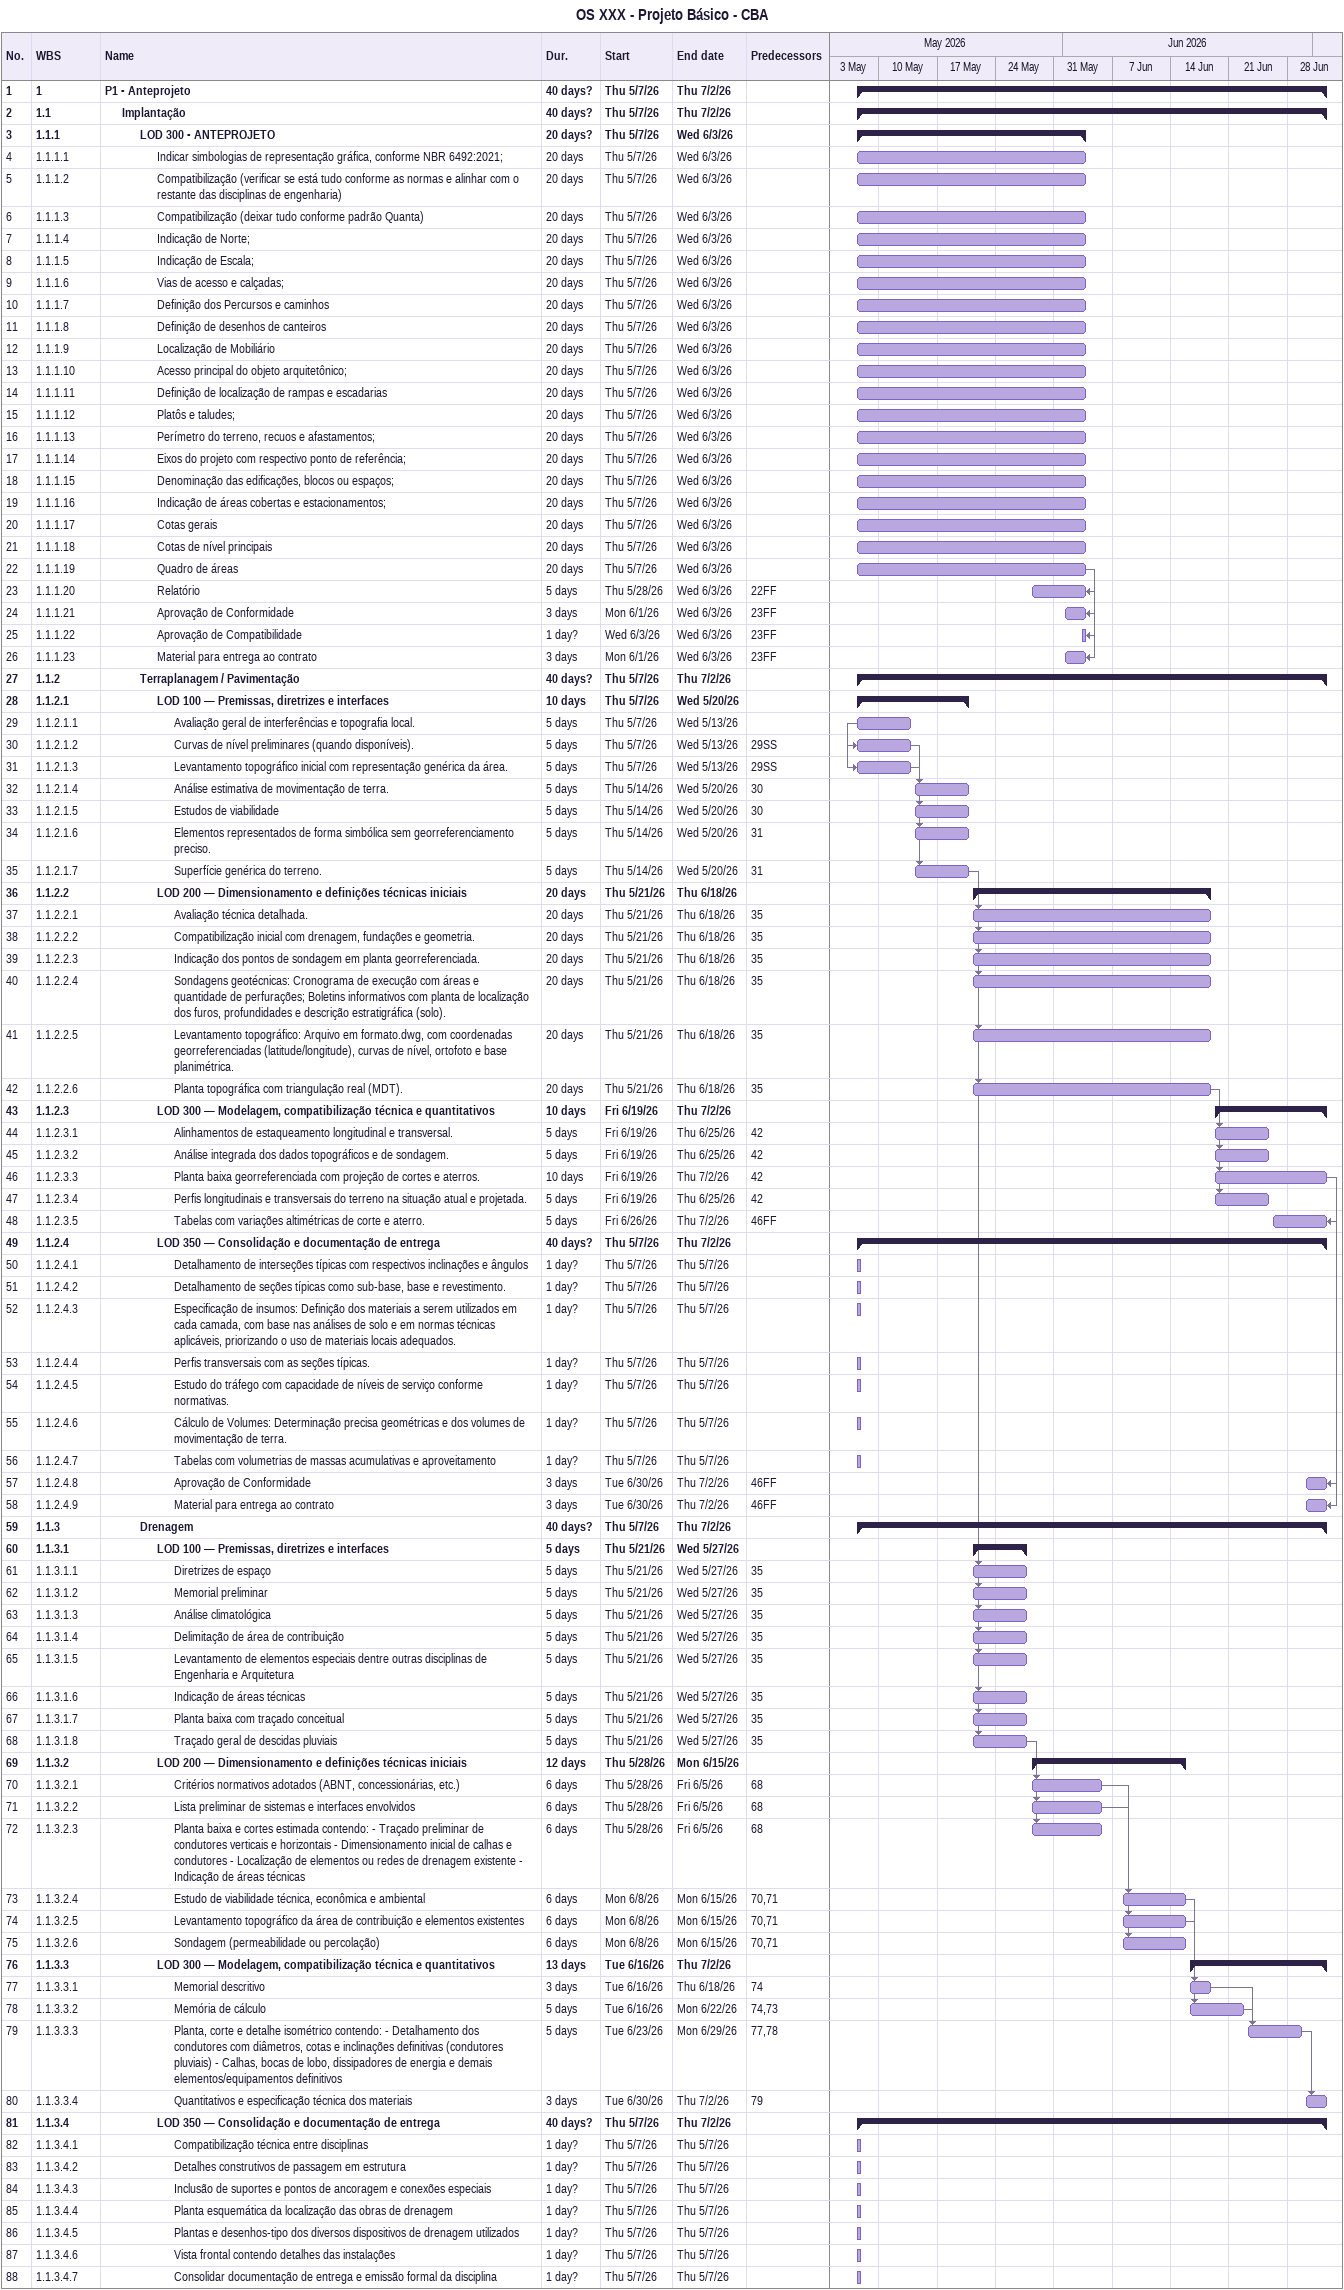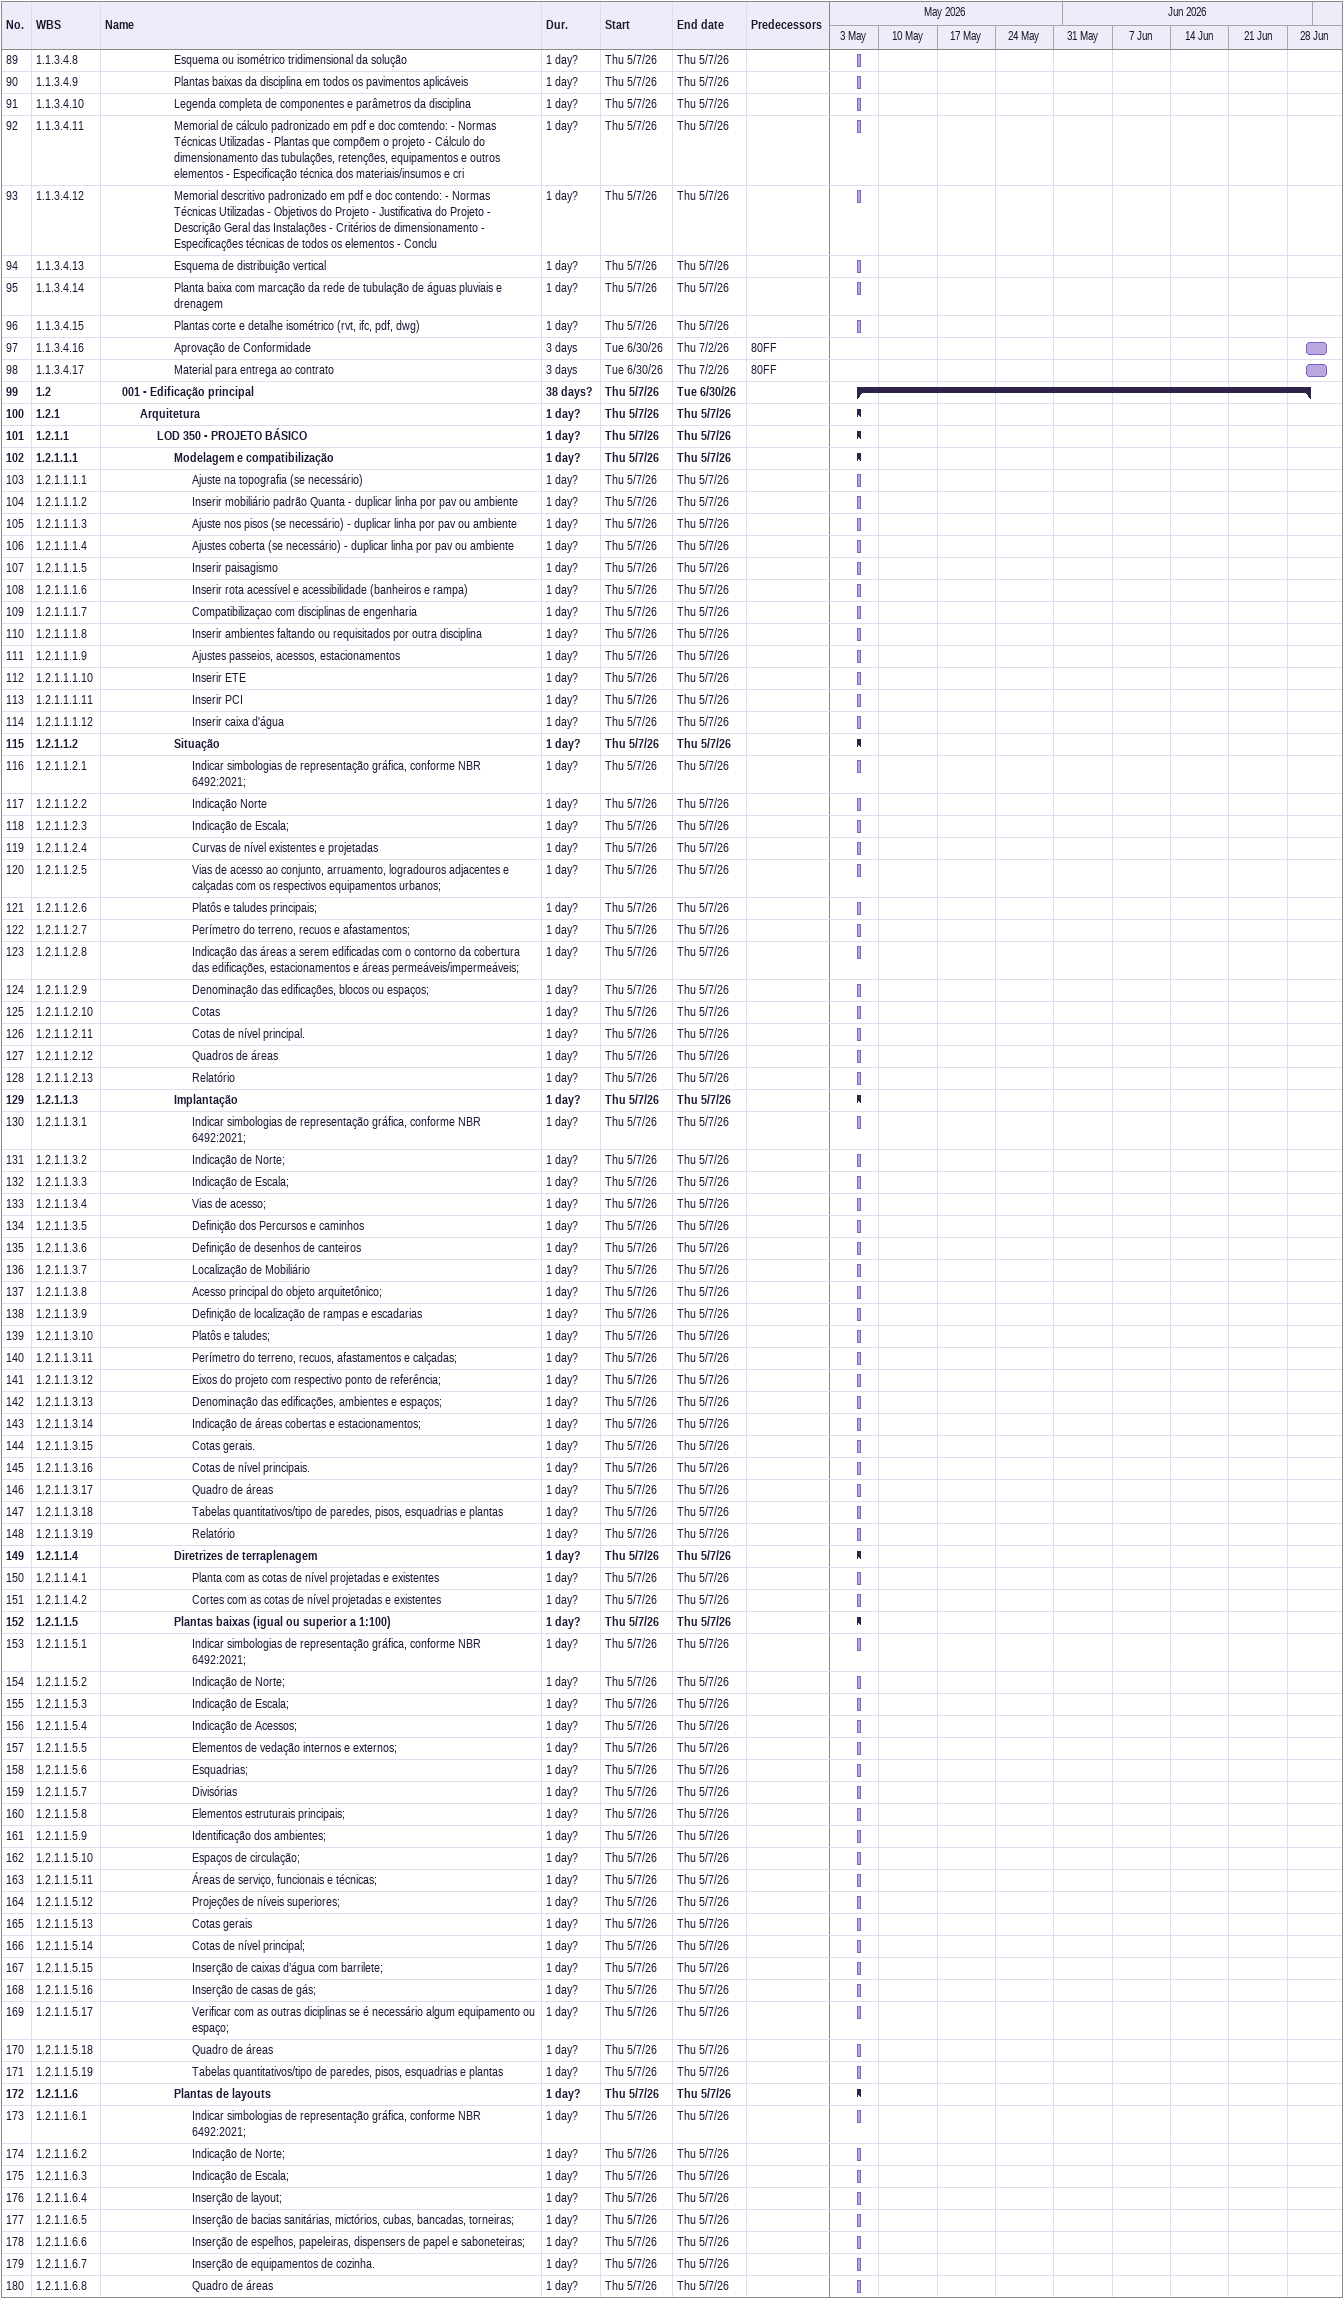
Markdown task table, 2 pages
OS XXX - Projeto Básico - CBA

| ID | WBS | Task | Duration | Start | Finish | Predecessors |
|---|---|---|---|---|---|---|
| 1 | 1 | **P1 - Anteprojeto** | 40d? | 2026-05-07 | 2026-07-02 |  |
| 2 | 1.1 | **Implantação** | 40d? | 2026-05-07 | 2026-07-02 |  |
| 3 | 1.1.1 | **LOD 300 - ANTEPROJETO** | 20d? | 2026-05-07 | 2026-06-03 |  |
| 4 | 1.1.1.1 | Indicar simbologias de representação gráfica, conforme NBR 6492:2021; | 20d | 2026-05-07 | 2026-06-03 |  |
| 5 | 1.1.1.2 | Compatibilização (verificar se está tudo conforme as normas e alinhar com o restante das disciplinas de engenharia) | 20d | 2026-05-07 | 2026-06-03 |  |
| 6 | 1.1.1.3 | Compatibilização (deixar tudo conforme padrão Quanta) | 20d | 2026-05-07 | 2026-06-03 |  |
| 7 | 1.1.1.4 | Indicação de Norte; | 20d | 2026-05-07 | 2026-06-03 |  |
| 8 | 1.1.1.5 | Indicação de Escala; | 20d | 2026-05-07 | 2026-06-03 |  |
| 9 | 1.1.1.6 | Vias de acesso e calçadas; | 20d | 2026-05-07 | 2026-06-03 |  |
| 10 | 1.1.1.7 | Definição dos Percursos e caminhos | 20d | 2026-05-07 | 2026-06-03 |  |
| 11 | 1.1.1.8 | Definição de desenhos de canteiros | 20d | 2026-05-07 | 2026-06-03 |  |
| 12 | 1.1.1.9 | Localização de Mobiliário | 20d | 2026-05-07 | 2026-06-03 |  |
| 13 | 1.1.1.10 | Acesso principal do objeto arquitetônico; | 20d | 2026-05-07 | 2026-06-03 |  |
| 14 | 1.1.1.11 | Definição de localização de rampas e escadarias | 20d | 2026-05-07 | 2026-06-03 |  |
| 15 | 1.1.1.12 | Platôs e taludes; | 20d | 2026-05-07 | 2026-06-03 |  |
| 16 | 1.1.1.13 | Perímetro do terreno, recuos e afastamentos; | 20d | 2026-05-07 | 2026-06-03 |  |
| 17 | 1.1.1.14 | Eixos do projeto com respectivo ponto de referência; | 20d | 2026-05-07 | 2026-06-03 |  |
| 18 | 1.1.1.15 | Denominação das edificações, blocos ou espaços; | 20d | 2026-05-07 | 2026-06-03 |  |
| 19 | 1.1.1.16 | Indicação de áreas cobertas e estacionamentos; | 20d | 2026-05-07 | 2026-06-03 |  |
| 20 | 1.1.1.17 | Cotas gerais | 20d | 2026-05-07 | 2026-06-03 |  |
| 21 | 1.1.1.18 | Cotas de nível principais | 20d | 2026-05-07 | 2026-06-03 |  |
| 22 | 1.1.1.19 | Quadro de áreas | 20d | 2026-05-07 | 2026-06-03 |  |
| 23 | 1.1.1.20 | Relatório | 5d | 2026-05-28 | 2026-06-03 | 22FF |
| 24 | 1.1.1.21 | Aprovação de Conformidade | 3d | 2026-06-01 | 2026-06-03 | 23FF |
| 25 | 1.1.1.22 | Aprovação de Compatibilidade | 1d? | 2026-06-03 | 2026-06-03 | 23FF |
| 26 | 1.1.1.23 | Material para entrega ao contrato | 3d | 2026-06-01 | 2026-06-03 | 23FF |
| 27 | 1.1.2 | **Terraplanagem / Pavimentação** | 40d? | 2026-05-07 | 2026-07-02 |  |
| 28 | 1.1.2.1 | **LOD 100 — Premissas, diretrizes e interfaces** | 10d | 2026-05-07 | 2026-05-20 |  |
| 29 | 1.1.2.1.1 | Avaliação geral de interferências e topografia local. | 5d | 2026-05-07 | 2026-05-13 |  |
| 30 | 1.1.2.1.2 | Curvas de nível preliminares (quando disponíveis). | 5d | 2026-05-07 | 2026-05-13 | 29SS |
| 31 | 1.1.2.1.3 | Levantamento topográfico inicial com representação genérica da área. | 5d | 2026-05-07 | 2026-05-13 | 29SS |
| 32 | 1.1.2.1.4 | Análise estimativa de movimentação de terra. | 5d | 2026-05-14 | 2026-05-20 | 30 |
| 33 | 1.1.2.1.5 | Estudos de viabilidade | 5d | 2026-05-14 | 2026-05-20 | 30 |
| 34 | 1.1.2.1.6 | Elementos representados de forma simbólica sem georreferenciamento preciso. | 5d | 2026-05-14 | 2026-05-20 | 31 |
| 35 | 1.1.2.1.7 | Superfície genérica do terreno. | 5d | 2026-05-14 | 2026-05-20 | 31 |
| 36 | 1.1.2.2 | **LOD 200 — Dimensionamento e definições técnicas iniciais** | 20d | 2026-05-21 | 2026-06-18 |  |
| 37 | 1.1.2.2.1 | Avaliação técnica detalhada. | 20d | 2026-05-21 | 2026-06-18 | 35 |
| 38 | 1.1.2.2.2 | Compatibilização inicial com drenagem, fundações e geometria. | 20d | 2026-05-21 | 2026-06-18 | 35 |
| 39 | 1.1.2.2.3 | Indicação dos pontos de sondagem em planta georreferenciada. | 20d | 2026-05-21 | 2026-06-18 | 35 |
| 40 | 1.1.2.2.4 | Sondagens geotécnicas: Cronograma de execução com áreas e quantidade de perfurações; Boletins informativos com planta de localização dos furos, profundidades e descrição estratigráfica (solo). | 20d | 2026-05-21 | 2026-06-18 | 35 |
| 41 | 1.1.2.2.5 | Levantamento topográfico: Arquivo em formato.dwg, com coordenadas georreferenciadas (latitude/longitude), curvas de nível, ortofoto e base planimétrica. | 20d | 2026-05-21 | 2026-06-18 | 35 |
| 42 | 1.1.2.2.6 | Planta topográfica com triangulação real (MDT). | 20d | 2026-05-21 | 2026-06-18 | 35 |
| 43 | 1.1.2.3 | **LOD 300 — Modelagem, compatibilização técnica e quantitativos** | 10d | 2026-06-19 | 2026-07-02 |  |
| 44 | 1.1.2.3.1 | Alinhamentos de estaqueamento longitudinal e transversal. | 5d | 2026-06-19 | 2026-06-25 | 42 |
| 45 | 1.1.2.3.2 | Análise integrada dos dados topográficos e de sondagem. | 5d | 2026-06-19 | 2026-06-25 | 42 |
| 46 | 1.1.2.3.3 | Planta baixa georreferenciada com projeção de cortes e aterros. | 10d | 2026-06-19 | 2026-07-02 | 42 |
| 47 | 1.1.2.3.4 | Perfis longitudinais e transversais do terreno na situação atual e projetada. | 5d | 2026-06-19 | 2026-06-25 | 42 |
| 48 | 1.1.2.3.5 | Tabelas com variações altimétricas de corte e aterro. | 5d | 2026-06-26 | 2026-07-02 | 46FF |
| 49 | 1.1.2.4 | **LOD 350 — Consolidação e documentação de entrega** | 40d? | 2026-05-07 | 2026-07-02 |  |
| 50 | 1.1.2.4.1 | Detalhamento de interseções típicas com respectivos inclinações e ângulos | 1d? | 2026-05-07 | 2026-05-07 |  |
| 51 | 1.1.2.4.2 | Detalhamento de seções típicas como sub-base, base e revestimento. | 1d? | 2026-05-07 | 2026-05-07 |  |
| 52 | 1.1.2.4.3 | Especificação de insumos: Definição dos materiais a serem utilizados em cada camada, com base nas análises de solo e em normas técnicas aplicáveis, priorizando o uso de materiais locais adequados. | 1d? | 2026-05-07 | 2026-05-07 |  |
| 53 | 1.1.2.4.4 | Perfis transversais com as seções típicas. | 1d? | 2026-05-07 | 2026-05-07 |  |
| 54 | 1.1.2.4.5 | Estudo do tráfego com capacidade de níveis de serviço conforme normativas. | 1d? | 2026-05-07 | 2026-05-07 |  |
| 55 | 1.1.2.4.6 | Cálculo de Volumes: Determinação precisa geométricas e dos volumes de movimentação de terra. | 1d? | 2026-05-07 | 2026-05-07 |  |
| 56 | 1.1.2.4.7 | Tabelas com volumetrias de massas acumulativas e aproveitamento | 1d? | 2026-05-07 | 2026-05-07 |  |
| 57 | 1.1.2.4.8 | Aprovação de Conformidade | 3d | 2026-06-30 | 2026-07-02 | 46FF |
| 58 | 1.1.2.4.9 | Material para entrega ao contrato | 3d | 2026-06-30 | 2026-07-02 | 46FF |
| 59 | 1.1.3 | **Drenagem** | 40d? | 2026-05-07 | 2026-07-02 |  |
| 60 | 1.1.3.1 | **LOD 100 — Premissas, diretrizes e interfaces** | 5d | 2026-05-21 | 2026-05-27 |  |
| 61 | 1.1.3.1.1 | Diretrizes de espaço | 5d | 2026-05-21 | 2026-05-27 | 35 |
| 62 | 1.1.3.1.2 | Memorial preliminar | 5d | 2026-05-21 | 2026-05-27 | 35 |
| 63 | 1.1.3.1.3 | Análise climatológica | 5d | 2026-05-21 | 2026-05-27 | 35 |
| 64 | 1.1.3.1.4 | Delimitação de área de contribuição | 5d | 2026-05-21 | 2026-05-27 | 35 |
| 65 | 1.1.3.1.5 | Levantamento de elementos especiais dentre outras disciplinas de Engenharia e Arquitetura | 5d | 2026-05-21 | 2026-05-27 | 35 |
| 66 | 1.1.3.1.6 | Indicação de áreas técnicas | 5d | 2026-05-21 | 2026-05-27 | 35 |
| 67 | 1.1.3.1.7 | Planta baixa com traçado conceitual | 5d | 2026-05-21 | 2026-05-27 | 35 |
| 68 | 1.1.3.1.8 | Traçado geral de descidas pluviais | 5d | 2026-05-21 | 2026-05-27 | 35 |
| 69 | 1.1.3.2 | **LOD 200 — Dimensionamento e definições técnicas iniciais** | 12d | 2026-05-28 | 2026-06-15 |  |
| 70 | 1.1.3.2.1 | Critérios normativos adotados (ABNT, concessionárias, etc.) | 6d | 2026-05-28 | 2026-06-05 | 68 |
| 71 | 1.1.3.2.2 | Lista preliminar de sistemas e interfaces envolvidos | 6d | 2026-05-28 | 2026-06-05 | 68 |
| 72 | 1.1.3.2.3 | Planta baixa e cortes estimada contendo: - Traçado preliminar de condutores verticais e horizontais - Dimensionamento inicial de calhas e condutores - Localização de elementos ou redes de drenagem existente - Indicação de áreas técnicas | 6d | 2026-05-28 | 2026-06-05 | 68 |
| 73 | 1.1.3.2.4 | Estudo de viabilidade técnica, econômica e ambiental | 6d | 2026-06-08 | 2026-06-15 | 70, 71 |
| 74 | 1.1.3.2.5 | Levantamento topográfico da área de contribuição e elementos existentes | 6d | 2026-06-08 | 2026-06-15 | 70, 71 |
| 75 | 1.1.3.2.6 | Sondagem (permeabilidade ou percolação) | 6d | 2026-06-08 | 2026-06-15 | 70, 71 |
| 76 | 1.1.3.3 | **LOD 300 — Modelagem, compatibilização técnica e quantitativos** | 13d | 2026-06-16 | 2026-07-02 |  |
| 77 | 1.1.3.3.1 | Memorial descritivo | 3d | 2026-06-16 | 2026-06-18 | 74 |
| 78 | 1.1.3.3.2 | Memória de cálculo | 5d | 2026-06-16 | 2026-06-22 | 74, 73 |
| 79 | 1.1.3.3.3 | Planta, corte e detalhe isométrico contendo: - Detalhamento dos condutores com diâmetros, cotas e inclinações definitivas (condutores pluviais) - Calhas, bocas de lobo, dissipadores de energia e demais elementos/equipamentos definitivos | 5d | 2026-06-23 | 2026-06-29 | 77, 78 |
| 80 | 1.1.3.3.4 | Quantitativos e especificação técnica dos materiais | 3d | 2026-06-30 | 2026-07-02 | 79 |
| 81 | 1.1.3.4 | **LOD 350 — Consolidação e documentação de entrega** | 40d? | 2026-05-07 | 2026-07-02 |  |
| 82 | 1.1.3.4.1 | Compatibilização técnica entre disciplinas | 1d? | 2026-05-07 | 2026-05-07 |  |
| 83 | 1.1.3.4.2 | Detalhes construtivos de passagem em estrutura | 1d? | 2026-05-07 | 2026-05-07 |  |
| 84 | 1.1.3.4.3 | Inclusão de suportes e pontos de ancoragem e conexões especiais | 1d? | 2026-05-07 | 2026-05-07 |  |
| 85 | 1.1.3.4.4 | Planta esquemática da localização das obras de drenagem | 1d? | 2026-05-07 | 2026-05-07 |  |
| 86 | 1.1.3.4.5 | Plantas e desenhos-tipo dos diversos dispositivos de drenagem utilizados | 1d? | 2026-05-07 | 2026-05-07 |  |
| 87 | 1.1.3.4.6 | Vista frontal contendo detalhes das instalações | 1d? | 2026-05-07 | 2026-05-07 |  |
| 88 | 1.1.3.4.7 | Consolidar documentação de entrega e emissão formal da disciplina | 1d? | 2026-05-07 | 2026-05-07 |  |
| 89 | 1.1.3.4.8 | Esquema ou isométrico tridimensional da solução | 1d? | 2026-05-07 | 2026-05-07 |  |
| 90 | 1.1.3.4.9 | Plantas baixas da disciplina em todos os pavimentos aplicáveis | 1d? | 2026-05-07 | 2026-05-07 |  |
| 91 | 1.1.3.4.10 | Legenda completa de componentes e parâmetros da disciplina | 1d? | 2026-05-07 | 2026-05-07 |  |
| 92 | 1.1.3.4.11 | Memorial de cálculo padronizado em pdf e doc comtendo: - Normas Técnicas Utilizadas - Plantas que compõem o projeto - Cálculo do dimensionamento das tubulações, retenções, equipamentos e outros elementos - Especificação técnica dos materiais/insumos e cri | 1d? | 2026-05-07 | 2026-05-07 |  |
| 93 | 1.1.3.4.12 | Memorial descritivo padronizado em pdf e doc contendo: - Normas Técnicas Utilizadas - Objetivos do Projeto - Justificativa do Projeto - Descrição Geral das Instalações - Critérios de dimensionamento - Especificações técnicas de todos os elementos - Conclu | 1d? | 2026-05-07 | 2026-05-07 |  |
| 94 | 1.1.3.4.13 | Esquema de distribuição vertical | 1d? | 2026-05-07 | 2026-05-07 |  |
| 95 | 1.1.3.4.14 | Planta baixa com marcação da rede de tubulação de águas pluviais e drenagem | 1d? | 2026-05-07 | 2026-05-07 |  |
| 96 | 1.1.3.4.15 | Plantas corte e detalhe isométrico (rvt, ifc, pdf, dwg) | 1d? | 2026-05-07 | 2026-05-07 |  |
| 97 | 1.1.3.4.16 | Aprovação de Conformidade | 3d | 2026-06-30 | 2026-07-02 | 80FF |
| 98 | 1.1.3.4.17 | Material para entrega ao contrato | 3d | 2026-06-30 | 2026-07-02 | 80FF |
| 99 | 1.2 | **001 - Edificação principal** | 38d? | 2026-05-07 | 2026-06-30 |  |
| 100 | 1.2.1 | **Arquitetura** | 1d? | 2026-05-07 | 2026-05-07 |  |
| 101 | 1.2.1.1 | **LOD 350 - PROJETO BÁSICO** | 1d? | 2026-05-07 | 2026-05-07 |  |
| 102 | 1.2.1.1.1 | **Modelagem e compatibilização** | 1d? | 2026-05-07 | 2026-05-07 |  |
| 103 | 1.2.1.1.1.1 | Ajuste na topografia (se necessário) | 1d? | 2026-05-07 | 2026-05-07 |  |
| 104 | 1.2.1.1.1.2 | Inserir mobiliário padrão Quanta - duplicar linha por pav ou ambiente | 1d? | 2026-05-07 | 2026-05-07 |  |
| 105 | 1.2.1.1.1.3 | Ajuste nos pisos (se necessário) - duplicar linha por pav ou ambiente | 1d? | 2026-05-07 | 2026-05-07 |  |
| 106 | 1.2.1.1.1.4 | Ajustes coberta (se necessário) - duplicar linha por pav ou ambiente | 1d? | 2026-05-07 | 2026-05-07 |  |
| 107 | 1.2.1.1.1.5 | Inserir paisagismo | 1d? | 2026-05-07 | 2026-05-07 |  |
| 108 | 1.2.1.1.1.6 | Inserir rota acessível e acessibilidade (banheiros e rampa) | 1d? | 2026-05-07 | 2026-05-07 |  |
| 109 | 1.2.1.1.1.7 | Compatibilizaçao com disciplinas de engenharia | 1d? | 2026-05-07 | 2026-05-07 |  |
| 110 | 1.2.1.1.1.8 | Inserir ambientes faltando ou requisitados por outra disciplina | 1d? | 2026-05-07 | 2026-05-07 |  |
| 111 | 1.2.1.1.1.9 | Ajustes passeios, acessos, estacionamentos | 1d? | 2026-05-07 | 2026-05-07 |  |
| 112 | 1.2.1.1.1.10 | Inserir ETE | 1d? | 2026-05-07 | 2026-05-07 |  |
| 113 | 1.2.1.1.1.11 | Inserir PCI | 1d? | 2026-05-07 | 2026-05-07 |  |
| 114 | 1.2.1.1.1.12 | Inserir caixa d'água | 1d? | 2026-05-07 | 2026-05-07 |  |
| 115 | 1.2.1.1.2 | **Situação** | 1d? | 2026-05-07 | 2026-05-07 |  |
| 116 | 1.2.1.1.2.1 | Indicar simbologias de representação gráfica, conforme NBR 6492:2021; | 1d? | 2026-05-07 | 2026-05-07 |  |
| 117 | 1.2.1.1.2.2 | Indicação Norte | 1d? | 2026-05-07 | 2026-05-07 |  |
| 118 | 1.2.1.1.2.3 | Indicação de Escala; | 1d? | 2026-05-07 | 2026-05-07 |  |
| 119 | 1.2.1.1.2.4 | Curvas de nível existentes e projetadas | 1d? | 2026-05-07 | 2026-05-07 |  |
| 120 | 1.2.1.1.2.5 | Vias de acesso ao conjunto, arruamento, logradouros adjacentes e calçadas com os respectivos equipamentos urbanos; | 1d? | 2026-05-07 | 2026-05-07 |  |
| 121 | 1.2.1.1.2.6 | Platôs e taludes principais; | 1d? | 2026-05-07 | 2026-05-07 |  |
| 122 | 1.2.1.1.2.7 | Perímetro do terreno, recuos e afastamentos; | 1d? | 2026-05-07 | 2026-05-07 |  |
| 123 | 1.2.1.1.2.8 | Indicação das áreas a serem edificadas com o contorno da cobertura das edificações, estacionamentos e áreas permeáveis/impermeáveis; | 1d? | 2026-05-07 | 2026-05-07 |  |
| 124 | 1.2.1.1.2.9 | Denominação das edificações, blocos ou espaços; | 1d? | 2026-05-07 | 2026-05-07 |  |
| 125 | 1.2.1.1.2.10 | Cotas | 1d? | 2026-05-07 | 2026-05-07 |  |
| 126 | 1.2.1.1.2.11 | Cotas de nível principal. | 1d? | 2026-05-07 | 2026-05-07 |  |
| 127 | 1.2.1.1.2.12 | Quadros de áreas | 1d? | 2026-05-07 | 2026-05-07 |  |
| 128 | 1.2.1.1.2.13 | Relatório | 1d? | 2026-05-07 | 2026-05-07 |  |
| 129 | 1.2.1.1.3 | **Implantação** | 1d? | 2026-05-07 | 2026-05-07 |  |
| 130 | 1.2.1.1.3.1 | Indicar simbologias de representação gráfica, conforme NBR 6492:2021; | 1d? | 2026-05-07 | 2026-05-07 |  |
| 131 | 1.2.1.1.3.2 | Indicação de Norte; | 1d? | 2026-05-07 | 2026-05-07 |  |
| 132 | 1.2.1.1.3.3 | Indicação de Escala; | 1d? | 2026-05-07 | 2026-05-07 |  |
| 133 | 1.2.1.1.3.4 | Vias de acesso; | 1d? | 2026-05-07 | 2026-05-07 |  |
| 134 | 1.2.1.1.3.5 | Definição dos Percursos e caminhos | 1d? | 2026-05-07 | 2026-05-07 |  |
| 135 | 1.2.1.1.3.6 | Definição de desenhos de canteiros | 1d? | 2026-05-07 | 2026-05-07 |  |
| 136 | 1.2.1.1.3.7 | Localização de Mobiliário | 1d? | 2026-05-07 | 2026-05-07 |  |
| 137 | 1.2.1.1.3.8 | Acesso principal do objeto arquitetônico; | 1d? | 2026-05-07 | 2026-05-07 |  |
| 138 | 1.2.1.1.3.9 | Definição de localização de rampas e escadarias | 1d? | 2026-05-07 | 2026-05-07 |  |
| 139 | 1.2.1.1.3.10 | Platôs e taludes; | 1d? | 2026-05-07 | 2026-05-07 |  |
| 140 | 1.2.1.1.3.11 | Perímetro do terreno, recuos, afastamentos e calçadas; | 1d? | 2026-05-07 | 2026-05-07 |  |
| 141 | 1.2.1.1.3.12 | Eixos do projeto com respectivo ponto de referência; | 1d? | 2026-05-07 | 2026-05-07 |  |
| 142 | 1.2.1.1.3.13 | Denominação das edificações, ambientes e espaços; | 1d? | 2026-05-07 | 2026-05-07 |  |
| 143 | 1.2.1.1.3.14 | Indicação de áreas cobertas e estacionamentos; | 1d? | 2026-05-07 | 2026-05-07 |  |
| 144 | 1.2.1.1.3.15 | Cotas gerais. | 1d? | 2026-05-07 | 2026-05-07 |  |
| 145 | 1.2.1.1.3.16 | Cotas de nível principais. | 1d? | 2026-05-07 | 2026-05-07 |  |
| 146 | 1.2.1.1.3.17 | Quadro de áreas | 1d? | 2026-05-07 | 2026-05-07 |  |
| 147 | 1.2.1.1.3.18 | Tabelas quantitativos/tipo de paredes, pisos, esquadrias e plantas | 1d? | 2026-05-07 | 2026-05-07 |  |
| 148 | 1.2.1.1.3.19 | Relatório | 1d? | 2026-05-07 | 2026-05-07 |  |
| 149 | 1.2.1.1.4 | **Diretrizes de terraplenagem** | 1d? | 2026-05-07 | 2026-05-07 |  |
| 150 | 1.2.1.1.4.1 | Planta com as cotas de nível projetadas e existentes | 1d? | 2026-05-07 | 2026-05-07 |  |
| 151 | 1.2.1.1.4.2 | Cortes com as cotas de nível projetadas e existentes | 1d? | 2026-05-07 | 2026-05-07 |  |
| 152 | 1.2.1.1.5 | **Plantas baixas (igual ou superior a 1:100)** | 1d? | 2026-05-07 | 2026-05-07 |  |
| 153 | 1.2.1.1.5.1 | Indicar simbologias de representação gráfica, conforme NBR 6492:2021; | 1d? | 2026-05-07 | 2026-05-07 |  |
| 154 | 1.2.1.1.5.2 | Indicação de Norte; | 1d? | 2026-05-07 | 2026-05-07 |  |
| 155 | 1.2.1.1.5.3 | Indicação de Escala; | 1d? | 2026-05-07 | 2026-05-07 |  |
| 156 | 1.2.1.1.5.4 | Indicação de Acessos; | 1d? | 2026-05-07 | 2026-05-07 |  |
| 157 | 1.2.1.1.5.5 | Elementos de vedação internos e externos; | 1d? | 2026-05-07 | 2026-05-07 |  |
| 158 | 1.2.1.1.5.6 | Esquadrias; | 1d? | 2026-05-07 | 2026-05-07 |  |
| 159 | 1.2.1.1.5.7 | Divisórias | 1d? | 2026-05-07 | 2026-05-07 |  |
| 160 | 1.2.1.1.5.8 | Elementos estruturais principais; | 1d? | 2026-05-07 | 2026-05-07 |  |
| 161 | 1.2.1.1.5.9 | Identificação dos ambientes; | 1d? | 2026-05-07 | 2026-05-07 |  |
| 162 | 1.2.1.1.5.10 | Espaços de circulação; | 1d? | 2026-05-07 | 2026-05-07 |  |
| 163 | 1.2.1.1.5.11 | Áreas de serviço, funcionais e técnicas; | 1d? | 2026-05-07 | 2026-05-07 |  |
| 164 | 1.2.1.1.5.12 | Projeções de níveis superiores; | 1d? | 2026-05-07 | 2026-05-07 |  |
| 165 | 1.2.1.1.5.13 | Cotas gerais | 1d? | 2026-05-07 | 2026-05-07 |  |
| 166 | 1.2.1.1.5.14 | Cotas de nível principal; | 1d? | 2026-05-07 | 2026-05-07 |  |
| 167 | 1.2.1.1.5.15 | Inserção de caixas d’água com barrilete; | 1d? | 2026-05-07 | 2026-05-07 |  |
| 168 | 1.2.1.1.5.16 | Inserção de casas de gás; | 1d? | 2026-05-07 | 2026-05-07 |  |
| 169 | 1.2.1.1.5.17 | Verificar com as outras diciplinas se é necessário algum equipamento ou espaço; | 1d? | 2026-05-07 | 2026-05-07 |  |
| 170 | 1.2.1.1.5.18 | Quadro de áreas | 1d? | 2026-05-07 | 2026-05-07 |  |
| 171 | 1.2.1.1.5.19 | Tabelas quantitativos/tipo de paredes, pisos, esquadrias e plantas | 1d? | 2026-05-07 | 2026-05-07 |  |
| 172 | 1.2.1.1.6 | **Plantas de layouts** | 1d? | 2026-05-07 | 2026-05-07 |  |
| 173 | 1.2.1.1.6.1 | Indicar simbologias de representação gráfica, conforme NBR 6492:2021; | 1d? | 2026-05-07 | 2026-05-07 |  |
| 174 | 1.2.1.1.6.2 | Indicação de Norte; | 1d? | 2026-05-07 | 2026-05-07 |  |
| 175 | 1.2.1.1.6.3 | Indicação de Escala; | 1d? | 2026-05-07 | 2026-05-07 |  |
| 176 | 1.2.1.1.6.4 | Inserção de layout; | 1d? | 2026-05-07 | 2026-05-07 |  |
| 177 | 1.2.1.1.6.5 | Inserção de bacias sanitárias, mictórios, cubas, bancadas, torneiras; | 1d? | 2026-05-07 | 2026-05-07 |  |
| 178 | 1.2.1.1.6.6 | Inserção de espelhos, papeleiras, dispensers de papel e saboneteiras; | 1d? | 2026-05-07 | 2026-05-07 |  |
| 179 | 1.2.1.1.6.7 | Inserção de equipamentos de cozinha. | 1d? | 2026-05-07 | 2026-05-07 |  |
| 180 | 1.2.1.1.6.8 | Quadro de áreas | 1d? | 2026-05-07 | 2026-05-07 |  |
